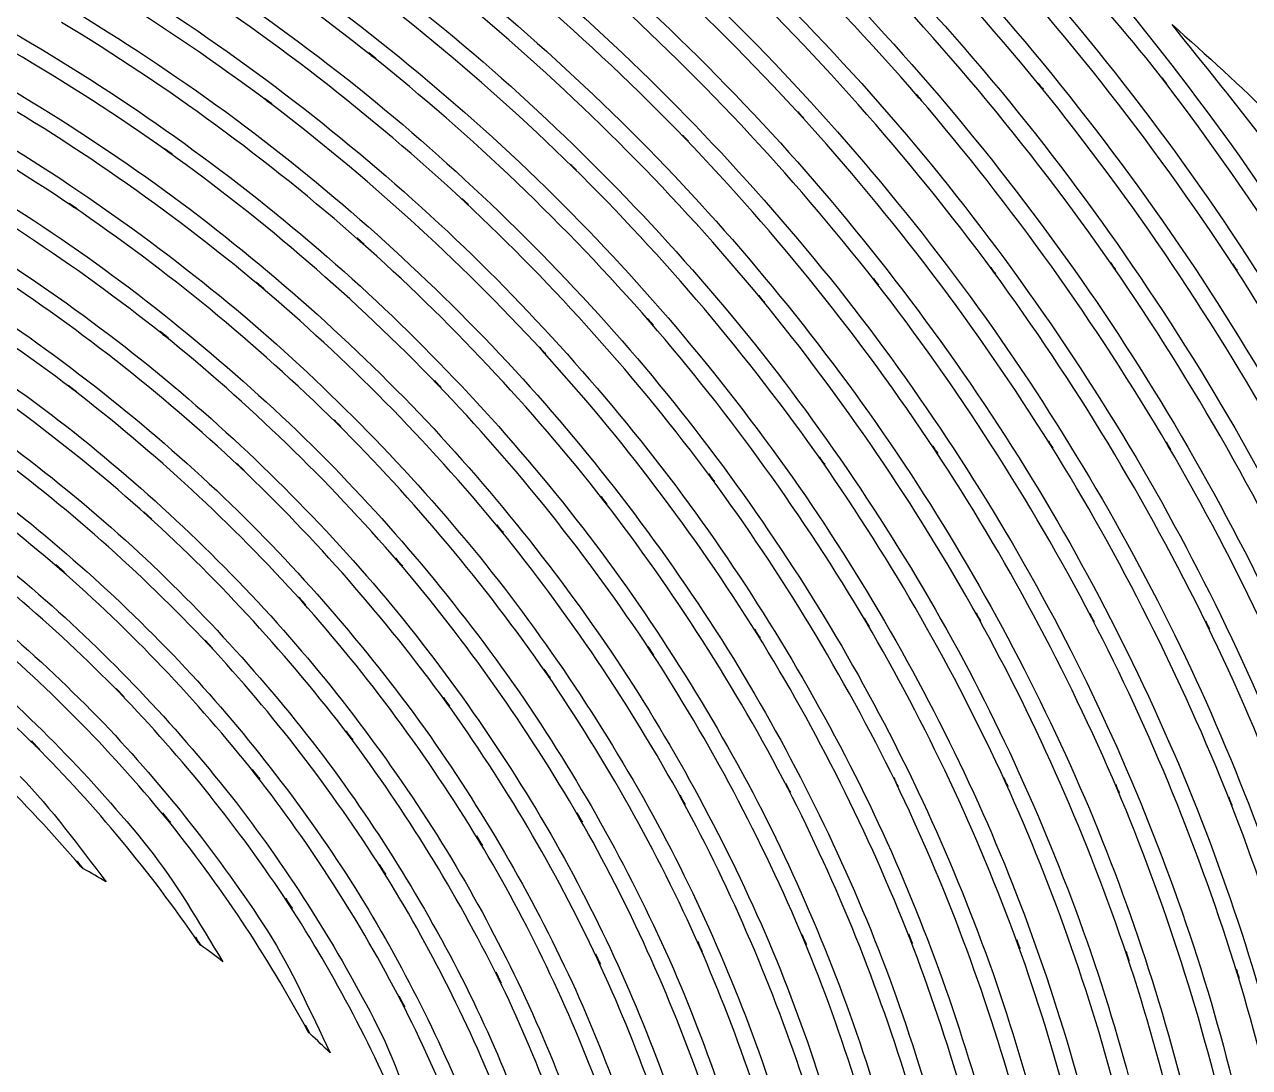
# Model space of a CAD drawing. Extents: x 1 to 151, y 102 to 252.
# Drawn here: x 92.57 to 125.09, y 202.79 to 230.48 of the extents above; entities that cross this region are included whole.
import ezdxf

# ---------------------------------------------------------------- set-up
doc = ezdxf.new("R2010")
doc.units = 0
doc.layers.add('Ebene_1', color=7, linetype='CONTINUOUS')

msp = doc.modelspace()

# ---------------------------------------------------------------- linework, layer by layer
at = {"layer": 'Ebene_1', "color": 7}
for p, q in [((123.03418, 230.478404), (123.03417, 230.478924)), ((101.8983, 229.578141), (101.71528, 229.724329)), ((101.80178, 229.641349), (101.8017, 229.641351)), ((119.61137, 228.766552), (119.48069, 228.927086)), ((122.89648, 228.90615), (122.77395, 229.06591)), ((122.82785, 228.9806), (122.82788, 228.9806)), ((116.3949, 228.462543), (116.25569, 228.623854)), ((119.53849, 228.841006), (119.53847, 228.841002)), ((99.137753, 228.371025), (98.944258, 228.516436)), ((99.033058, 228.435776), (99.033056, 228.435785)), ((116.31739, 228.537384), (116.3173, 228.537383)), ((113.25399, 227.997998), (113.10586, 228.160859)), ((113.17376, 228.071279), (113.17369, 228.071288)), ((110.19639, 227.379521), (110.03857, 227.542771)), ((110.10877, 227.455131), (110.10879, 227.455131)), ((96.494357, 227.036339), (96.290393, 227.18214)), ((96.386173, 227.09955), (96.386171, 227.099549)), ((107.22847, 226.610963), (107.06095, 226.775376)), ((107.13655, 226.686186), (107.13657, 226.686193)), ((93.972334, 225.582612), (93.7579, 225.727637)), ((104.3567, 225.698551), (104.17949, 225.864125)), ((104.26129, 225.772225), (104.2613, 225.772231)), ((93.857944, 225.645427), (93.857944, 225.645432)), ((101.58765, 224.648101), (101.40036, 224.814065)), ((101.48686, 224.722165), (101.48683, 224.722161)), ((121.52851, 223.985793), (121.40714, 224.161452)), ((121.46104, 224.066062), (121.46101, 224.066063)), ((124.75936, 223.952058), (124.64613, 224.125778)), ((115.25051, 223.556928), (115.11091, 223.736077)), ((118.35655, 223.852403), (118.22626, 224.02961)), ((118.28406, 223.93422), (118.28405, 223.934223)), ((124.69543, 224.033098), (124.69536, 224.033098)), ((98.927972, 223.465414), (98.729437, 223.632541)), ((98.820947, 223.539861), (98.820949, 223.539864)), ((115.17291, 223.639907), (115.17301, 223.639908)), ((112.21863, 223.102855), (112.06973, 223.283555)), ((112.13603, 223.186225), (112.13603, 223.186225)), ((109.26733, 222.496004), (109.10835, 222.678641)), ((109.17895, 222.580531), (109.17893, 222.580534)), ((96.382681, 222.157098), (96.173289, 222.324998)), ((96.270229, 222.231158), (96.27023, 222.231158)), ((106.40403, 221.740245), (106.23497, 221.92482)), ((106.31057, 221.82517), (106.31063, 221.825165)), ((93.957211, 220.72973), (93.736185, 220.898407)), ((93.837779, 220.804567), (93.837779, 220.80457)), ((103.63502, 220.842189), (103.45549, 221.029091)), ((103.53769, 220.926334), (103.53772, 220.926329)), ((100.96684, 219.807234), (100.77606, 219.996073)), ((100.86256, 219.892929), (100.86253, 219.892934)), ((116.81483, 219.092586), (116.6857, 219.287634)), ((116.7411, 219.184487), (116.74113, 219.184486)), ((119.87773, 219.227141), (119.75791, 219.419472)), ((119.80911, 219.317491), (119.80913, 219.317491)), ((122.99768, 219.19651), (122.886, 219.386512)), ((122.9325, 219.288022), (122.93258, 219.28802)), ((113.81662, 218.797107), (113.67742, 218.995256)), ((113.73672, 218.891335), (113.73672, 218.891337)), ((98.405653, 218.640841), (98.203626, 218.831623)), ((98.295136, 218.727313), (98.29514, 218.727311)), ((110.88971, 218.344981), (110.74081, 218.54623)), ((110.80561, 218.439206), (110.80561, 218.439201)), ((108.04204, 217.74161), (107.88266, 217.945962)), ((95.956916, 217.349587), (95.743258, 217.543082)), ((107.95206, 217.837388), (107.95204, 217.83739)), ((95.841358, 217.435672), (95.841362, 217.435667)), ((105.28033, 216.990508), (105.1101, 217.198739)), ((105.1857, 217.086286), (105.18573, 217.086288)), ((102.61097, 216.098654), (102.42988, 216.309988)), ((93.626834, 215.940441), (93.400768, 216.135875)), ((93.502362, 216.029239), (93.502362, 216.029241)), ((102.51058, 216.195598), (102.51054, 216.195594)), ((100.04086, 215.070685), (99.848138, 215.285508)), ((99.933838, 215.169565), (99.933836, 215.169565)), ((114.9962, 214.499508), (114.8694, 214.715105)), ((117.95402, 214.64298), (117.83653, 214.854701)), ((117.88543, 214.7438), (117.88542, 214.7438)), ((120.96699, 214.623208), (120.85881, 214.831439)), ((120.90381, 214.721702), (120.90379, 214.721698)), ((124.02689, 214.437076), (123.92799, 214.641041)), ((112.10073, 214.197046), (111.96385, 214.416909)), ((112.02205, 214.30058), (112.02203, 214.30058)), ((114.9229, 214.601102), (114.9229, 214.601102)), ((123.96869, 214.532854), (123.96869, 214.532856)), ((97.57661, 213.912043), (97.371482, 214.13113)), ((97.462612, 214.013251), (97.462607, 214.013251)), ((109.27591, 213.7391), (109.12895, 213.96323)), ((109.19255, 213.843797), (109.19251, 213.843797)), ((106.52821, 213.130696), (106.37, 213.359866)), ((106.4382, 213.238107), (106.43821, 213.238107)), ((95.2221, 212.630093), (95.005729, 212.852669)), ((95.102669, 212.731687), (95.10267, 212.731687)), ((103.86464, 212.377268), (103.69558, 212.610704)), ((103.76848, 212.487008), (103.76844, 212.487008)), ((101.29218, 211.482694), (101.11148, 211.721557)), ((92.984696, 211.229873), (92.755526, 211.457103)), ((101.18938, 211.594758), (101.18942, 211.594758)), ((92.857507, 211.33418), (92.857507, 211.33418)), ((98.816683, 210.453566), (98.62474, 210.697858)), ((98.70888, 210.566792), (98.708885, 210.566792)), ((115.7667, 210.247662), (115.65348, 210.48071)), ((118.678, 210.245724), (118.57408, 210.473731)), ((112.90961, 210.087128), (112.78669, 210.325603)), ((112.83709, 210.200354), (112.83711, 210.200354)), ((115.69918, 210.359338), (115.6992, 210.359338)), ((118.61518, 210.355461), (118.6152, 210.355461)), ((121.63433, 210.079372), (121.54013, 210.302338)), ((121.57773, 210.184458), (121.57773, 210.184458)), ((110.11341, 209.76916), (109.98002, 210.013841)), ((110.03552, 209.885103), (110.03551, 209.885103)), ((124.6291, 209.744731), (124.5434, 209.963042)), ((124.5767, 209.848652), (124.5767, 209.848652)), ((96.4455, 209.294924), (96.241535, 209.545033)), ((107.38556, 209.298025), (107.2417, 209.548523)), ((107.3018, 209.416681), (107.30176, 209.416681)), ((96.330725, 209.410865), (96.33072, 209.410865)), ((104.73363, 208.677601), (104.57891, 208.934302)), ((104.64371, 208.79936), (104.64363, 208.79936)), ((94.140624, 208.063768), (93.967681, 208.268896)), ((102.16425, 207.912927), (101.99906, 208.176221)), ((102.06966, 208.035463), (102.06965, 208.035463)), ((99.684501, 207.009047), (99.508068, 207.278545)), ((99.582518, 207.136623), (99.58252, 207.136623)), ((97.265624, 206.02296), (97.11362, 206.247866)), ((113.32761, 206.052431), (113.22059, 206.309132)), ((113.26169, 206.176517), (113.26171, 206.176517)), ((116.14124, 206.076082), (116.04424, 206.325801)), ((116.08144, 206.194738), (116.08154, 206.194738)), ((118.9999, 205.936488), (118.9119, 206.180006)), ((110.56523, 205.868631), (110.44852, 206.13231)), ((110.49422, 205.995431), (110.49423, 205.995431)), ((118.9449, 206.053594), (118.9448, 206.053594)), ((121.89492, 205.630929), (121.81542, 205.868631)), ((107.86327, 205.528948), (107.73648, 205.799609)), ((107.78648, 205.659624), (107.78647, 205.659624)), ((121.84412, 205.746485), (121.84412, 205.746485)), ((105.22838, 205.036487), (105.09111, 205.315678)), ((124.81823, 205.155531), (124.74723, 205.387801)), ((124.77203, 205.267981), (124.77213, 205.267981)), ((105.14621, 205.170266), (105.14618, 205.170266)), ((102.66723, 204.396673), (102.52027, 204.683619)), ((102.58037, 204.532004), (102.58033, 204.532004)), ((100.1537, 203.678145), (100.03078, 203.908478))]:
    msp.add_line(p, q, dxfattribs=at)
for points in [[(119.53847, 228.840989), (116.97284, 231.984187), (114.13341, 234.893456), (111.053, 237.533912)], [(114.10278, 237.158563), (117.04968, 234.438261), (119.77992, 231.490969), (122.21792, 228.305883)], [(110.59777, 236.746372), (113.63252, 234.132348), (116.42871, 231.253472), (118.95372, 228.14419)], [(116.3173, 228.537448), (113.74804, 231.507736), (110.9197, 234.243904), (107.86557, 236.713089)], [(129.18639, 230.367178), (126.931128, 232.61435), (124.535064, 234.715635), (122.01274, 236.65828)], [(95.377594, 236.128275), (98.513535, 234.325273), (101.48201, 232.245432), (104.2485, 229.914725)], [(107.43942, 235.908798), (110.44639, 233.464691), (113.22965, 230.757661), (115.75698, 227.820406)], [(101.8017, 229.641431), (99.026115, 231.840757), (96.059925, 233.787382), (92.937775, 235.458685)], [(113.1737, 228.07122), (110.60832, 230.873786), (107.79885, 233.442425), (104.77742, 235.746257)], [(104.37956, 234.927366), (107.35231, 232.647425), (110.11573, 230.107016), (112.6378, 227.336475)], [(122.82788, 228.98098), (121.14079, 231.174572), (119.17582, 233.125179), (117.21498, 235.075871)], [(92.686504, 234.584194), (95.756884, 232.928339), (98.67219, 231.001386), (101.39959, 228.826269)], [(110.10878, 227.455261), (107.55729, 230.091784), (104.77613, 232.496058), (101.79743, 234.63861)], [(84.230897, 234.071568), (87.372135, 232.877476), (90.399659, 231.403929), (93.278235, 229.669656)], [(99.033056, 228.435789), (96.303693, 230.482383), (93.397367, 232.281328), (90.347503, 233.809826)], [(101.42867, 233.80595), (104.3588, 231.685087), (107.09356, 229.306975), (109.60082, 226.699763)], [(124.69536, 224.033608), (122.47274, 227.427314), (119.95344, 230.616727), (117.16651, 233.56449)], [(107.13657, 226.686163), (104.60689, 229.162491), (101.86152, 231.407755), (98.932239, 233.395275)], [(90.127253, 232.926499), (93.126047, 231.410829), (95.98223, 229.629336), (98.663128, 227.604032)], [(121.46101, 224.065943), (119.21601, 227.289045), (116.6889, 230.306424), (113.90928, 233.08187)], [(116.62829, 232.831108), (119.37352, 229.913816), (121.85382, 226.758329), (124.04003, 223.401822)], [(120.1585, 232.873762), (122.80518, 229.860089), (125.21258, 226.64332), (127.30424, 223.220346)], [(98.591005, 232.551528), (101.47088, 230.584258), (104.16854, 228.363167), (106.65303, 225.915316)], [(118.28403, 223.934753), (116.02596, 226.98978), (113.50049, 229.837593), (110.73695, 232.444261)], [(113.39937, 232.328951), (116.13545, 229.583075), (118.62115, 226.599098), (120.82817, 223.412291)], [(96.386401, 227.099549), (93.709018, 229.001188), (90.867357, 230.658995), (87.893956, 232.052861)], [(104.2612, 225.772261), (101.76026, 228.093619), (99.056924, 230.186803), (96.182882, 232.026136)], [(115.17301, 223.639388), (112.91119, 226.528537), (110.39625, 229.210298), (107.65773, 231.652558)], [(110.25459, 231.672464), (112.9725, 229.094463), (115.45471, 226.279262), (117.67332, 223.260674)], [(87.704884, 231.162167), (90.626029, 229.77979), (93.416348, 228.137834), (96.044164, 226.256549)], [(95.870831, 231.17186), (98.695509, 229.350536), (101.35113, 227.27966), (103.80645, 224.984291)], [(112.13603, 223.186235), (109.87844, 225.913992), (107.382, 228.434659), (104.67582, 230.718184)], [(107.20288, 230.865138), (109.89505, 228.449425), (112.36585, 225.798543), (114.58709, 222.94387)], [(101.48734, 224.722161), (99.022974, 226.893352), (96.369961, 228.838892), (93.558199, 230.535925)], [(123.03417, 230.478924), (123.954577, 229.669976), (124.853849, 228.837293), (125.73108, 227.981716)], [(127.98051, 223.82823), (126.53152, 226.186961), (124.76581, 228.321215), (123.03418, 230.478404)], [(93.857951, 225.645532), (91.240791, 227.407073), (88.470718, 228.930201), (85.580714, 230.195955)], [(104.2485, 229.914725), (106.90758, 227.65672), (109.35926, 225.165331), (111.57455, 222.470797)], [(93.278235, 229.669656), (96.038528, 227.989633), (98.64208, 226.06508), (101.05836, 223.919875)], [(101.71528, 229.724329), (101.74658, 229.699409), (101.77048, 229.666329), (101.80178, 229.641349)], [(109.17893, 222.580614), (106.9352, 225.149446), (104.4666, 227.512476), (101.8017, 229.641431)], [(101.8017, 229.641351), (101.8319, 229.617411), (101.8681, 229.602141), (101.8983, 229.578141)], [(85.423662, 229.299341), (88.261541, 228.042947), (90.979771, 226.533644), (93.546956, 224.79002)], [(98.820599, 223.539864), (96.401467, 225.56582), (93.805593, 227.370426), (91.063357, 228.931353)], [(119.48069, 228.927086), (119.50259, 228.900226), (119.51669, 228.867896), (119.53849, 228.841006)], [(122.77395, 229.06591), (122.79445, 229.03916), (122.80735, 229.00738), (122.82785, 228.9806)], [(129.32062, 218.713731), (127.46472, 222.321703), (125.29189, 225.757582), (122.82788, 228.98098)], [(122.82788, 228.9806), (122.84848, 228.95379), (122.87598, 228.93299), (122.89648, 228.90615)], [(101.39959, 228.826269), (104.01846, 226.719587), (106.44264, 224.382411), (108.64459, 221.843005)], [(116.25569, 228.623854), (116.27889, 228.596984), (116.29419, 228.564284), (116.31739, 228.537384)], [(119.53847, 228.841002), (119.56047, 228.814042), (119.58937, 228.793552), (119.61137, 228.766552)], [(126.10644, 219.085983), (124.21045, 222.525929), (122.01274, 225.790431), (119.53847, 228.840989)], [(98.944258, 228.516436), (98.976268, 228.492326), (99.001098, 228.459956), (99.033058, 228.435776)], [(106.31063, 221.825169), (104.08714, 224.241605), (101.6519, 226.454224), (99.033056, 228.435789)], [(99.033056, 228.435785), (99.065956, 228.411115), (99.104906, 228.395765), (99.137753, 228.371025)], [(122.93258, 219.288085), (121.00634, 222.561483), (118.79264, 225.65662), (116.3173, 228.537448)], [(116.3173, 228.537383), (116.3409, 228.510163), (116.3714, 228.489803), (116.3949, 228.462543)], [(122.21792, 228.305883), (124.64313, 225.117852), (126.77937, 221.72059), (128.60287, 218.15419)], [(90.811659, 228.056942), (93.502884, 226.51073), (96.049188, 224.725711), (98.420776, 222.723232)], [(113.10586, 228.160859), (113.13116, 228.133129), (113.14846, 228.099059), (113.17376, 228.071279)], [(113.17369, 228.071288), (113.19819, 228.044518), (113.22949, 228.024828), (113.25399, 227.997998)], [(119.80914, 219.317424), (117.86178, 222.42692), (115.64137, 225.356175), (113.1737, 228.07122)], [(118.95372, 228.14419), (121.38772, 225.127488), (123.54782, 221.900117), (125.40962, 218.50047)], [(115.75698, 227.820406), (118.19077, 224.972152), (120.36594, 221.912435), (122.2567, 218.678066)], [(98.663128, 227.604032), (101.23373, 225.644027), (103.62287, 223.457231), (105.80227, 221.070188)], [(110.03857, 227.542771), (110.06457, 227.515771), (110.08277, 227.482181), (110.10877, 227.455131)], [(116.74112, 219.184616), (114.78086, 222.133393), (112.5616, 224.901536), (110.10878, 227.455261)], [(110.10879, 227.455131), (110.13569, 227.427351), (110.16959, 227.407351), (110.19639, 227.379521)], [(112.6378, 227.336475), (115.0634, 224.652089), (117.24441, 221.756546), (119.15536, 218.684269)], [(96.26977, 222.231158), (93.9022, 224.117949), (91.36974, 225.788005), (88.702531, 227.220145)], [(96.290393, 227.18214), (96.324773, 227.1576), (96.351853, 227.12417), (96.386173, 227.09955)], [(96.386171, 227.099549), (96.420291, 227.075319), (96.460291, 227.060659), (96.494357, 227.036339)], [(103.53795, 220.926329), (101.34374, 223.194131), (98.950335, 225.260363), (96.386401, 227.099549)], [(107.06095, 226.775376), (107.08885, 226.748006), (107.10875, 226.713616), (107.13655, 226.686186)], [(107.13657, 226.686193), (107.16487, 226.658443), (107.20017, 226.638773), (107.22847, 226.610963)], [(113.73672, 218.891307), (111.77358, 221.681206), (109.56499, 224.290137), (107.13657, 226.686163)], [(109.60082, 226.699763), (112.00903, 224.176034), (114.18667, 221.442234), (116.1083, 218.530715)], [(88.480414, 226.337978), (91.096935, 224.918662), (93.579206, 223.266121), (95.89875, 221.400565)], [(96.044164, 226.256549), (98.558582, 224.437823), (100.90402, 222.396386), (103.05263, 220.157389)], [(93.7579, 225.727637), (93.79372, 225.703397), (93.82218, 225.669757), (93.857944, 225.645427)], [(104.17949, 225.864125), (104.20959, 225.836105), (104.23129, 225.800315), (104.26129, 225.772225)], [(110.80551, 218.439231), (108.84732, 221.074189), (106.65758, 223.528305), (104.2612, 225.772261)], [(104.2613, 225.772231), (104.2908, 225.744841), (104.3272, 225.726001), (104.3567, 225.698551)], [(106.65303, 225.915316), (109.0375, 223.546554), (111.20454, 220.968754), (113.1291, 218.213134)], [(93.836649, 220.80467), (91.52732, 222.55811), (89.065112, 224.099444), (86.478416, 225.409769)], [(93.857944, 225.645432), (93.894104, 225.621092), (93.936234, 225.607042), (93.972334, 225.582612)], [(100.86254, 219.893034), (98.704726, 222.017107), (96.36108, 223.942499), (93.857951, 225.645532)], [(93.546956, 224.79002), (96.000064, 223.105287), (98.295344, 221.202582), (100.40652, 219.105384)], [(101.40036, 224.814065), (101.43196, 224.786125), (101.45536, 224.750185), (101.48686, 224.722165)], [(101.48683, 224.722161), (101.51823, 224.694531), (101.55633, 224.675801), (101.58765, 224.648101)], [(107.95255, 217.83739), (106.00777, 220.321405), (103.84434, 222.625301), (101.48734, 224.722161)], [(103.80645, 224.984291), (106.15704, 222.767045), (108.30355, 220.342978), (110.22086, 217.741999)], [(86.289931, 224.519748), (88.825313, 223.220518), (91.236935, 221.693828), (93.497322, 219.959629)], [(98.295083, 218.727311), (96.181174, 220.713275), (93.893001, 222.504374), (91.456843, 224.078082)], [(121.40714, 224.161452), (121.42804, 224.131392), (121.44024, 224.096162), (121.46104, 224.066062)], [(121.46101, 224.066063), (121.48101, 224.037323), (121.50851, 224.014563), (121.52851, 223.985793)], [(127.07236, 214.176381), (125.49921, 217.632916), (123.62139, 220.942342), (121.46101, 224.065943)], [(124.64613, 224.125778), (124.66533, 224.096428), (124.67623, 224.062488), (124.69543, 224.033098)], [(101.05836, 223.919875), (103.36915, 221.847912), (105.48849, 219.571884), (107.39172, 217.120026)], [(115.11091, 223.736077), (115.13441, 223.705937), (115.14951, 223.670097), (115.17291, 223.639907)], [(118.22626, 224.02961), (118.24836, 223.99962), (118.26196, 223.96425), (118.28406, 223.93422)], [(123.96867, 214.533386), (122.3569, 217.830029), (120.45494, 220.976238), (118.28403, 223.934753)], [(118.28405, 223.934223), (118.30575, 223.904863), (118.33495, 223.881813), (118.35655, 223.852403)], [(130.20666, 213.646931), (128.68092, 217.265699), (126.83678, 220.741727), (124.69536, 224.033608)], [(124.69536, 224.033098), (124.71426, 224.004248), (124.74046, 223.980938), (124.75936, 223.952058)], [(98.729437, 223.632541), (98.762717, 223.604521), (98.787737, 223.567961), (98.820947, 223.539861)], [(105.18538, 217.086288), (103.26153, 219.424337), (101.13179, 221.584145), (98.820599, 223.539864)], [(98.820949, 223.539864), (98.854339, 223.511904), (98.894659, 223.493454), (98.927972, 223.465414)], [(115.17301, 223.639908), (115.19641, 223.610038), (115.22721, 223.586838), (115.25051, 223.556928)], [(120.90379, 214.721178), (119.26279, 217.858529), (117.3452, 220.843336), (115.17301, 223.639388)], [(120.82817, 223.412291), (122.95006, 220.325997), (124.79286, 217.056929), (126.33483, 213.643709)], [(124.04003, 223.401822), (126.14511, 220.147357), (127.95635, 216.712285), (129.45246, 213.136513)], [(91.177323, 223.210653), (93.562793, 221.653366), (95.802236, 219.883602), (97.868599, 217.922698)], [(112.06973, 223.283555), (112.09473, 223.253195), (112.11103, 223.216625), (112.13603, 223.186225)], [(117.88542, 214.74381), (116.22448, 217.723865), (114.30047, 220.549314), (112.13603, 223.186235)], [(112.13603, 223.186225), (112.16103, 223.156025), (112.19373, 223.133105), (112.21863, 223.102855)], [(117.67332, 223.260674), (119.8052, 220.337426), (121.67135, 217.229857), (123.25093, 213.974863)], [(114.58709, 222.94387), (116.71909, 220.181525), (118.59992, 217.233861), (120.20697, 214.13656)], [(98.420776, 222.723232), (100.68464, 220.790807), (102.76886, 218.658044), (104.64984, 216.351088)], [(109.10835, 222.678641), (109.13485, 222.648181), (109.15255, 222.611051), (109.17895, 222.580531)], [(114.9229, 214.601182), (113.25048, 217.427179), (111.32836, 220.09792), (109.17893, 222.580614)], [(109.17893, 222.580534), (109.20583, 222.549764), (109.24053, 222.526834), (109.26733, 222.496004)], [(111.57455, 222.470797), (113.69821, 219.865856), (115.5837, 217.075768), (117.20955, 214.134233)], [(95.84094, 217.435666), (93.778068, 219.289055), (91.552182, 220.951923), (89.189216, 222.403324)], [(96.173289, 222.324998), (96.208459, 222.296818), (96.235139, 222.259438), (96.270229, 222.231158)], [(102.51008, 216.195594), (100.61573, 218.391385), (98.527652, 220.411369), (96.26977, 222.231158)], [(96.27023, 222.231158), (96.3054, 222.203128), (96.34758, 222.185218), (96.382681, 222.157098)], [(106.23497, 221.92482), (106.26317, 221.894), (106.28247, 221.85604), (106.31057, 221.82517)], [(112.02203, 214.300584), (110.34722, 216.974815), (108.43623, 219.493158), (106.31063, 221.825169)], [(106.31063, 221.825165), (106.33923, 221.794125), (106.37563, 221.771345), (106.40403, 221.740245)], [(108.64459, 221.843005), (110.75082, 219.392165), (112.63221, 216.75763), (114.26719, 213.970209)], [(88.937977, 221.52814), (91.249476, 220.092251), (93.425222, 218.449553), (95.439637, 216.620196)], [(95.89875, 221.400565), (98.108795, 219.602432), (100.15071, 217.60805), (102.00101, 215.441776)], [(93.736185, 220.898407), (93.772905, 220.870357), (93.801155, 220.832727), (93.837779, 220.804567)], [(99.932706, 215.169665), (98.074936, 217.228114), (96.035186, 219.11464), (93.836649, 220.80467)], [(93.837779, 220.80457), (93.875279, 220.7761), (93.919799, 220.75831), (93.957211, 220.72973)], [(103.45549, 221.029091), (103.48599, 220.997421), (103.50729, 220.958081), (103.53769, 220.926334)], [(103.53772, 220.926329), (103.56762, 220.895439), (103.60522, 220.873139), (103.63502, 220.842189)], [(109.19274, 213.843797), (107.52399, 216.369611), (105.63171, 218.74001), (103.53795, 220.926329)], [(105.80227, 221.070188), (107.88372, 218.768155), (109.75345, 216.283491), (111.38958, 213.646425)], [(93.502222, 216.029231), (91.497783, 217.754951), (89.341261, 219.294901), (87.057952, 220.629677)], [(103.05263, 220.157389), (105.10272, 217.998375), (106.95315, 215.658883), (108.58294, 213.167147)], [(93.497322, 219.959629), (95.646447, 218.289762), (97.638917, 216.42799), (99.451455, 214.397524)], [(100.77606, 219.996073), (100.80806, 219.964443), (100.83066, 219.924643), (100.86256, 219.892929)], [(100.86253, 219.892934), (100.89463, 219.861304), (100.93483, 219.838964), (100.96684, 219.807234)], [(106.43822, 213.238207), (104.78366, 215.619689), (102.91793, 217.847366), (100.86254, 219.893034)], [(86.834739, 219.748296), (89.068327, 218.425659), (91.176251, 216.901873), (93.13321, 215.196321)], [(97.463137, 214.013251), (95.649431, 215.939478), (93.664991, 217.697018), (91.533045, 219.263591)], [(116.6857, 219.287634), (116.7073, 219.255014), (116.7196, 219.217144), (116.7411, 219.184487)], [(121.57772, 210.184588), (120.23721, 213.323067), (118.619, 216.335011), (116.74112, 219.184616)], [(116.74113, 219.184486), (116.76293, 219.151726), (116.79313, 219.125396), (116.81483, 219.092586)], [(119.75791, 219.419472), (119.77811, 219.387132), (119.78901, 219.349872), (119.80911, 219.317491)], [(119.80913, 219.317491), (119.82923, 219.285371), (119.85773, 219.259301), (119.87773, 219.227141)], [(124.57671, 209.848584), (123.2726, 213.140615), (121.67722, 216.309461), (119.80914, 219.317424)], [(122.886, 219.386512), (122.9044, 219.355122), (122.9142, 219.319442), (122.9325, 219.288022)], [(127.60476, 209.34307), (126.34604, 212.790595), (124.78275, 216.118587), (122.93258, 219.288085)], [(122.93258, 219.28802), (122.95158, 219.25568), (122.97878, 219.22888), (122.99768, 219.19651)], [(100.40652, 219.105384), (102.41663, 217.085866), (104.23904, 214.888573), (105.85307, 212.540518)], [(113.67742, 218.995256), (113.70032, 218.962516), (113.71392, 218.924116), (113.73672, 218.891335)], [(113.73672, 218.891337), (113.76042, 218.857597), (113.79292, 218.830907), (113.81662, 218.797107)], [(118.6152, 210.355431), (117.2473, 213.340766), (115.61507, 216.197682), (113.73672, 218.891307)], [(98.203626, 218.831623), (98.237316, 218.799783), (98.261546, 218.759253), (98.295136, 218.727313)], [(103.76839, 212.487008), (102.13608, 214.728337), (100.30451, 216.816984), (98.295083, 218.727311)], [(98.29514, 218.727311), (98.3293, 218.695221), (98.37158, 218.673031), (98.405653, 218.640841)], [(110.74081, 218.54623), (110.76571, 218.51263), (110.78081, 218.47286), (110.80561, 218.439206)], [(116.1083, 218.530715), (117.94756, 215.718568), (119.53098, 212.747362), (120.8402, 209.652443)], [(119.15536, 218.684269), (120.98577, 215.715649), (122.54702, 212.589523), (123.82095, 209.343005)], [(122.2567, 218.678066), (124.07086, 215.548932), (125.6017, 212.264446), (126.83194, 208.86334)], [(91.221914, 218.407406), (93.304438, 216.858633), (95.240944, 215.123661), (97.008534, 213.223374)], [(115.6991, 210.359368), (114.31315, 213.19379), (112.67551, 215.89778), (110.80551, 218.439231)], [(110.80561, 218.439201), (110.83081, 218.405331), (110.86461, 218.378901), (110.88971, 218.344981)], [(113.1291, 218.213134), (114.96737, 215.555588), (116.56317, 212.738776), (117.89783, 209.795915)], [(97.868599, 217.922698), (99.830791, 216.037722), (101.6172, 213.97821), (103.20735, 211.770028)], [(107.88266, 217.945962), (107.90916, 217.912002), (107.92566, 217.871412), (107.95206, 217.837388)], [(95.10265, 212.731677), (93.33984, 214.532057), (91.416741, 216.168093), (89.355969, 217.618293)], [(95.743258, 217.543082), (95.779308, 217.510492), (95.805428, 217.468382), (95.841358, 217.435672)], [(107.95204, 217.83739), (107.97914, 217.80283), (108.01504, 217.77624), (108.04204, 217.74161)], [(112.83762, 210.200354), (111.44184, 212.887504), (109.80721, 215.443764), (107.95255, 217.83739)], [(110.22086, 217.741999), (112.04978, 215.235813), (113.64908, 212.570208), (115.00045, 209.777303)], [(101.189, 211.594757), (99.586883, 213.700049), (97.797229, 215.655028), (95.84094, 217.435666)], [(95.841362, 217.435667), (95.877162, 217.403497), (95.921212, 217.381867), (95.956916, 217.349587)], [(105.1101, 217.198739), (105.1388, 217.163709), (105.1571, 217.121399), (105.1857, 217.086286)], [(110.03516, 209.885103), (108.63879, 212.426815), (107.01554, 214.836821), (105.18538, 217.086288)], [(105.18573, 217.086288), (105.21433, 217.051568), (105.25183, 217.025318), (105.28033, 216.990508)], [(107.39172, 217.120026), (109.20469, 214.759233), (110.80046, 212.239322), (112.16046, 209.591564)], [(89.073308, 216.753198), (91.084343, 215.3192), (92.959055, 213.703609), (94.675352, 211.927461)], [(95.439637, 216.620196), (97.349219, 214.862398), (99.0939, 212.934104), (100.65353, 210.859555)], [(102.42988, 216.309988), (102.46028, 216.274498), (102.48018, 216.231178), (102.51058, 216.195598)], [(104.64984, 216.351088), (106.43742, 214.132663), (108.02023, 211.75769), (109.37979, 209.254207)], [(93.400768, 216.135875), (93.437948, 216.103645), (93.465308, 216.061605), (93.502362, 216.029239)], [(98.708745, 210.566782), (97.1429, 212.542524), (95.4009, 214.371093), (93.502222, 216.029231)], [(93.502362, 216.029241), (93.541072, 215.995911), (93.588242, 215.973911), (93.626834, 215.940441)], [(107.3013, 209.416681), (105.91224, 211.816413), (104.30906, 214.085419), (102.51008, 216.195594)], [(102.51054, 216.195594), (102.54094, 216.160284), (102.58064, 216.134044), (102.61097, 216.098654)], [(92.857511, 211.33418), (91.151837, 213.01438), (89.296197, 214.534801), (87.312471, 215.8753)], [(99.848138, 215.285508), (99.880288, 215.249658), (99.901808, 215.205528), (99.933838, 215.169565)], [(102.00101, 215.441776), (103.75605, 213.361503), (105.31773, 211.125919), (106.66854, 208.76291)], [(93.13321, 215.196321), (94.983044, 213.560076), (96.678437, 211.7581), (98.199362, 209.81259)], [(104.6425, 208.79946), (103.26888, 211.06142), (101.69285, 213.193735), (99.932706, 215.169665)], [(99.933836, 215.169565), (99.966446, 215.133435), (100.008356, 215.106925), (100.04086, 215.070685)], [(114.8694, 214.715105), (114.8907, 214.678855), (114.9017, 214.637405), (114.9229, 214.601102)], [(117.83653, 214.854701), (117.85613, 214.819301), (117.86583, 214.779241), (117.88543, 214.7438)], [(121.84412, 205.746495), (120.7959, 208.857799), (119.47131, 211.869147), (117.88542, 214.74381)], [(117.88542, 214.7438), (117.90522, 214.70822), (117.93432, 214.67861), (117.95402, 214.64298)], [(120.85881, 214.831439), (120.87711, 214.796299), (120.88561, 214.756879), (120.90381, 214.721702)], [(120.90379, 214.721698), (120.92189, 214.687058), (120.94889, 214.657878), (120.96699, 214.623208)], [(124.77213, 205.267461), (123.76696, 208.527836), (122.47268, 211.69165), (120.90379, 214.721178)], [(123.92799, 214.641041), (123.94489, 214.606321), (123.95189, 214.567601), (123.96869, 214.532854)], [(96.33074, 209.410875), (94.810039, 211.260324), (93.12341, 212.966128), (91.29057, 214.506885)], [(99.451455, 214.397524), (101.1667, 212.449879), (102.70031, 210.350184), (104.03407, 208.123873)], [(111.96385, 214.416909), (111.98685, 214.380029), (111.99915, 214.337519), (112.02205, 214.30058)], [(116.08154, 206.194742), (114.97435, 209.013163), (113.61626, 211.725933), (112.02203, 214.300584)], [(112.02203, 214.30058), (112.04513, 214.26376), (112.07773, 214.23392), (112.10073, 214.197046)], [(118.9448, 206.053674), (117.86266, 209.017565), (116.51712, 211.878144), (114.9229, 214.601182)], [(114.9229, 214.601102), (114.9442, 214.565092), (114.975, 214.535562), (114.9962, 214.499508)], [(127.71991, 204.61978), (126.7672, 208.02957), (125.51174, 211.347122), (123.96867, 214.533386)], [(123.96869, 214.532856), (123.98509, 214.499226), (124.01049, 214.470736), (124.02689, 214.437076)], [(97.371482, 214.13113), (97.405472, 214.09477), (97.428752, 214.04973), (97.462612, 214.013251)], [(97.462607, 214.013251), (97.497517, 213.976171), (97.541827, 213.949241), (97.57661, 213.912043)], [(102.07018, 208.035463), (100.71966, 210.164209), (99.178249, 212.165382), (97.463137, 214.013251)], [(114.26719, 213.970209), (115.82524, 211.285109), (117.13794, 208.465774), (118.19021, 205.545234)], [(117.20955, 214.134233), (118.75996, 211.298882), (120.05241, 208.330384), (121.07208, 205.264104)], [(120.20697, 214.13656), (121.74178, 211.147988), (123.00496, 208.027892), (123.98342, 204.813908)], [(123.25093, 213.974863), (124.76172, 210.83043), (125.98773, 207.55748), (126.9157, 204.194648)], [(90.947377, 213.664648), (92.732022, 212.143652), (94.3713, 210.46152), (95.847179, 208.6396)], [(109.12895, 213.96323), (109.15375, 213.92545), (109.16785, 213.88164), (109.19255, 213.843797)], [(109.19251, 213.843797), (109.21711, 213.806497), (109.25131, 213.776467), (109.27591, 213.7391)], [(113.26194, 206.176517), (112.13883, 208.849577), (110.77731, 211.415841), (109.19274, 213.843797)], [(111.38958, 213.646425), (112.94564, 211.109149), (114.2688, 208.436812), (115.3444, 205.661564)], [(106.37, 213.359866), (106.3965, 213.321496), (106.4119, 213.276556), (106.4382, 213.238107)], [(97.008534, 213.223374), (98.676976, 211.402701), (100.17455, 209.433132), (101.48373, 207.339424)], [(106.43821, 213.238107), (106.46491, 213.199677), (106.50161, 213.169207), (106.52821, 213.130696)], [(110.49424, 205.995531), (109.36358, 208.527563), (108.00666, 210.951503), (106.43822, 213.238207)], [(108.58294, 213.167147), (110.12838, 210.77459), (111.45396, 208.24759), (112.54396, 205.616196)], [(94.061901, 208.131627), (92.592409, 209.861397), (90.966548, 211.451755), (89.203977, 212.882138)], [(95.005729, 212.852669), (95.041819, 212.815529), (95.066729, 212.768969), (95.102669, 212.731687)], [(99.5825, 207.136613), (98.263511, 209.135014), (96.764407, 211.007963), (95.10265, 212.731677)], [(95.10267, 212.731687), (95.13931, 212.694267), (95.1856, 212.667657), (95.2221, 212.630093)], [(103.69558, 212.610704), (103.72368, 212.571844), (103.74048, 212.525954), (103.76848, 212.487008)], [(107.78641, 205.659624), (106.65667, 208.052606), (105.31237, 210.337972), (103.76839, 212.487008)], [(103.76844, 212.487008), (103.79714, 212.447608), (103.83604, 212.416768), (103.86464, 212.377268)], [(105.85307, 212.540518), (107.38113, 210.288106), (108.70062, 207.901582), (109.79703, 205.410292)], [(94.675352, 211.927461), (96.290268, 210.228711), (97.744633, 208.384785), (99.021424, 206.419256)], [(101.11148, 211.721557), (101.14148, 211.681877), (101.15958, 211.634537), (101.18938, 211.594758)], [(103.20735, 211.770028), (104.70997, 209.653334), (106.01539, 207.404163), (107.10943, 205.050447)], [(92.755526, 211.457103), (92.793386, 211.419503), (92.819816, 211.371943), (92.857507, 211.33418)], [(105.14575, 205.170265), (104.02517, 207.42813), (102.70124, 209.578133), (101.189, 211.594757)], [(101.18942, 211.594758), (101.22022, 211.554338), (101.26152, 211.523228), (101.29218, 211.482694)], [(92.857507, 211.33418), (92.896657, 211.29562), (92.945707, 211.2686), (92.984696, 211.229873)], [(97.19389, 206.099738), (95.912466, 207.974555), (94.46166, 209.726989), (92.857511, 211.33418)], [(100.65353, 210.859555), (102.12335, 208.87409), (103.40693, 206.757872), (104.49046, 204.537821)], [(92.46005, 210.514058), (93.304, 209.65518), (94.000906, 208.671604), (94.737395, 207.720208)], [(98.62474, 210.697858), (98.6569, 210.656958), (98.67689, 210.607818), (98.70888, 210.566792)], [(102.58019, 204.531994), (101.47718, 206.657915), (100.1818, 208.67809), (98.708745, 210.566782)], [(98.708885, 210.566792), (98.741325, 210.525862), (98.784395, 210.494622), (98.816683, 210.453566)], [(115.65348, 210.48071), (115.67238, 210.44174), (115.68038, 210.39836), (115.69918, 210.359338)], [(118.57408, 210.473731), (118.59138, 210.435671), (118.59798, 210.393561), (118.61518, 210.355461)], [(112.78669, 210.325603), (112.80739, 210.285523), (112.81649, 210.240493), (112.83709, 210.200354)], [(112.83711, 210.200354), (112.85781, 210.160504), (112.88901, 210.127044), (112.90961, 210.087128)], [(116.08322, 202.15035), (115.24572, 204.925961), (114.15972, 207.620096), (112.83762, 210.200354)], [(118.88886, 201.875066), (118.08248, 204.793205), (117.01535, 207.632756), (115.6991, 210.359368)], [(115.6992, 210.359338), (115.7183, 210.320188), (115.7476, 210.286858), (115.7667, 210.247662)], [(118.6152, 210.355461), (118.6328, 210.317061), (118.6605, 210.284161), (118.678, 210.245724)], [(121.72197, 201.435282), (120.95556, 204.495928), (119.916, 207.481056), (118.6152, 210.355431)], [(121.54013, 210.302338), (121.55633, 210.264298), (121.56173, 210.222528), (121.57773, 210.184458)], [(124.5732, 200.825098), (123.85617, 204.0283), (122.85387, 207.160517), (121.57772, 210.184588)], [(121.57773, 210.184458), (121.59333, 210.147788), (121.61873, 210.116068), (121.63433, 210.079372)], [(98.199362, 209.81259), (99.628371, 207.953896), (100.88206, 205.968003), (101.94672, 203.879394)], [(109.98002, 210.013841), (110.00242, 209.972731), (110.01312, 209.926271), (110.03552, 209.885103)], [(113.31138, 202.258536), (112.45185, 204.894749), (111.35579, 207.447099), (110.03516, 209.885103)], [(110.03551, 209.885103), (110.05801, 209.844203), (110.09111, 209.810133), (110.11341, 209.76916)], [(115.00045, 209.777303), (116.28349, 207.090601), (117.32049, 204.293681), (118.10064, 201.420189)], [(117.89783, 209.795915), (119.16635, 206.96257), (120.17703, 204.021033), (120.91852, 201.006444)], [(124.5434, 209.963042), (124.558, 209.926012), (124.5622, 209.885712), (124.5767, 209.848652)], [(124.5767, 209.848652), (124.591, 209.812522), (124.6148, 209.780892), (124.6291, 209.744731)], [(127.4357, 200.042778), (126.77704, 203.390388), (125.82022, 206.671796), (124.57671, 209.848584)], [(96.241535, 209.545033), (96.275545, 209.503323), (96.296895, 209.452723), (96.330725, 209.410865)], [(107.2417, 209.548523), (107.2658, 209.506553), (107.2778, 209.458733), (107.3018, 209.416681)], [(110.58335, 202.206576), (109.71, 204.704459), (108.61207, 207.117781), (107.3013, 209.416681)], [(107.30176, 209.416681), (107.32606, 209.374701), (107.36136, 209.340091), (107.38556, 209.298025)], [(112.16046, 209.591564), (113.44735, 207.050515), (114.50147, 204.39859), (115.31066, 201.667582)], [(120.8402, 209.652443), (122.08623, 206.670062), (123.06163, 203.581848), (123.75542, 200.424795)], [(96.33072, 209.410865), (96.36534, 209.368765), (96.41106, 209.337165), (96.4455, 209.294924)], [(100.09478, 203.753768), (99.016824, 205.751444), (97.757364, 207.645456), (96.33074, 209.410875)], [(109.37979, 209.254207), (110.66407, 206.854098), (111.72709, 204.342485), (112.55714, 201.74979)], [(123.82095, 209.343005), (125.03557, 206.20961), (125.96615, 202.973926), (126.60355, 199.67447)], [(104.57891, 208.934302), (104.60471, 208.891472), (104.61801, 208.842282), (104.64371, 208.79936)], [(107.90516, 201.997672), (107.02694, 204.359749), (105.93526, 206.636234), (104.6425, 208.79946)], [(104.64363, 208.79936), (104.66993, 208.75614), (104.70753, 208.72092), (104.73363, 208.677601)], [(95.847179, 208.6396), (96.603458, 207.688879), (97.203296, 206.631592), (97.837577, 205.596808)], [(106.66854, 208.76291), (107.9416, 206.500624), (109.00525, 204.126745), (109.84744, 201.671072)], [(93.967681, 208.268896), (94.003501, 208.226336), (94.026291, 208.174356), (94.061911, 208.131627)], [(94.087881, 208.094017), (94.078881, 208.106277), (94.071681, 208.119897), (94.061901, 208.131627)], [(94.061911, 208.131627), (94.079051, 208.111457), (94.098741, 208.093777), (94.118521, 208.076177)], [(101.99906, 208.176221), (102.02706, 208.131701), (102.04176, 208.080101), (102.06966, 208.035463)], [(104.03407, 208.123873), (105.28767, 205.996494), (106.34273, 203.758827), (107.18815, 201.438801)], [(94.118521, 208.076177), (94.108301, 208.082077), (94.098111, 208.088097), (94.087881, 208.094017)], [(94.737395, 207.720208), (94.541489, 207.839282), (94.338983, 207.948393), (94.140624, 208.063768)], [(102.06965, 208.035463), (102.09735, 207.991793), (102.13675, 207.956703), (102.16425, 207.912927)], [(105.28785, 201.63346), (104.41325, 203.861797), (103.3367, 206.004396), (102.07018, 208.035463)], [(99.508068, 207.278545), (99.537378, 207.233735), (99.553408, 207.181555), (99.582518, 207.136623)], [(101.48373, 207.339424), (102.71014, 205.342268), (103.74938, 203.236214), (104.58973, 201.048322)], [(102.73426, 201.118108), (101.87093, 203.217419), (100.81662, 205.232011), (99.5825, 207.136613)], [(99.58252, 207.136623), (99.61258, 207.091083), (99.65463, 207.054713), (99.684501, 207.009047)], [(97.11362, 206.247866), (97.14516, 206.201246), (97.16257, 206.146506), (97.19389, 206.099738)], [(99.021424, 206.419256), (99.676254, 205.39128), (100.15394, 204.267929), (100.68843, 203.173662)], [(113.22059, 206.309132), (113.23839, 206.266322), (113.24399, 206.219382), (113.26169, 206.176517)], [(113.26171, 206.176517), (113.27991, 206.133247), (113.30961, 206.095757), (113.32761, 206.052431)], [(115.72386, 198.248658), (115.14429, 200.960343), (114.32054, 203.613585), (113.26194, 206.176517)], [(116.04424, 206.325801), (116.06074, 206.283391), (116.06504, 206.237191), (116.08144, 206.194738)], [(118.46785, 197.849259), (117.92524, 200.697446), (117.12675, 203.490268), (116.08154, 206.194742)], [(116.08154, 206.194738), (116.09774, 206.153438), (116.12514, 206.117418), (116.14124, 206.076082)], [(118.9119, 206.180006), (118.9268, 206.138976), (118.9301, 206.094656), (118.9449, 206.053594)], [(97.19389, 206.099738), (97.20926, 206.077248), (97.2275, 206.057038), (97.24585, 206.036918)], [(97.21638, 206.057858), (97.20858, 206.071638), (97.20272, 206.086538), (97.19389, 206.099738)], [(97.24585, 206.036918), (97.23615, 206.044018), (97.22612, 206.050758), (97.21638, 206.057858)], [(97.837577, 205.596808), (97.648519, 205.740959), (97.457623, 205.882535), (97.265624, 206.02296)], [(110.44852, 206.13231), (110.46802, 206.08822), (110.47492, 206.03958), (110.49422, 205.995431)], [(110.49423, 205.995431), (110.51403, 205.951111), (110.54553, 205.913021), (110.56523, 205.868631)], [(113.00541, 198.481028), (112.39797, 201.057086), (111.55772, 203.571901), (110.49424, 205.995531)], [(121.2299, 197.284365), (120.73301, 200.270295), (119.96851, 203.204934), (118.9448, 206.053674)], [(118.9448, 206.053594), (118.9596, 206.012994), (118.9851, 205.977134), (118.9999, 205.936488)], [(121.81542, 205.868631), (121.82872, 205.828881), (121.83092, 205.786261), (121.84412, 205.746485)], [(107.73648, 205.799609), (107.75748, 205.754629), (107.76558, 205.704679), (107.78648, 205.659624)], [(110.32046, 198.552664), (109.69374, 200.994065), (108.84629, 203.37276), (107.78641, 205.659624)], [(107.78647, 205.659624), (107.80807, 205.613844), (107.84177, 205.574814), (107.86327, 205.528948)], [(112.54396, 205.616196), (113.57032, 203.095008), (114.3653, 200.486072), (114.9198, 197.820951)], [(115.3444, 205.661564), (116.3589, 203.000024), (117.12991, 200.252242), (117.64928, 197.451799)], [(118.19021, 205.545234), (119.18428, 202.740151), (119.92319, 199.851305), (120.39853, 196.91358)], [(124.00087, 196.55064), (123.55866, 199.674416), (122.83723, 202.752033), (121.84412, 205.746495)], [(121.84412, 205.746485), (121.85762, 205.706535), (121.88152, 205.670915), (121.89492, 205.630929)], [(105.09111, 205.315678), (105.11401, 205.269058), (105.12341, 205.216968), (105.14621, 205.170266)], [(109.79703, 205.410292), (110.82627, 203.028273), (111.63535, 200.557808), (112.21591, 198.028794)], [(121.07208, 205.264104), (122.0376, 202.313707), (122.7351, 199.282939), (123.15748, 196.20746)], [(124.74723, 205.387801), (124.75913, 205.348721), (124.76023, 205.307091), (124.77203, 205.267981)], [(124.77213, 205.267981), (124.78413, 205.229181), (124.80643, 205.194351), (124.81823, 205.155531)], [(126.77378, 195.64391), (126.39538, 198.905178), (125.7254, 202.125829), (124.77213, 205.267461)], [(107.67747, 198.462315), (107.04049, 200.77109), (106.19366, 203.016538), (105.14575, 205.170265)], [(105.14618, 205.170266), (105.16948, 205.123276), (105.20528, 205.083566), (105.22838, 205.036487)], [(107.10943, 205.050447), (108.13364, 202.803744), (108.94941, 200.468114), (109.5477, 198.072612)], [(102.52027, 204.683619), (102.54517, 204.635149), (102.55567, 204.580579), (102.58037, 204.532004)], [(104.49046, 204.537821), (105.50159, 202.42299), (106.3154, 200.220082), (106.92253, 197.955893)], [(123.98342, 204.813908), (124.91078, 201.71773), (125.55846, 198.544966), (125.91837, 195.33266)], [(105.08516, 198.21685), (104.44636, 200.394757), (103.60834, 202.508505), (102.58019, 204.531994)], [(102.58033, 204.532004), (102.60503, 204.484324), (102.64263, 204.444464), (102.66723, 204.396673)], [(100.03078, 203.908478), (100.05708, 203.859128), (100.06868, 203.803234), (100.09478, 203.753758)], [(100.11068, 203.715378), (100.10468, 203.728008), (100.10168, 203.741488), (100.09478, 203.753768)], [(100.09478, 203.753758), (100.10588, 203.733208), (100.11978, 203.714448), (100.13358, 203.695598)], [(100.13358, 203.695598), (100.12658, 203.702398), (100.11818, 203.708618), (100.11068, 203.715378)], [(100.68843, 203.173662), (100.5101, 203.341779), (100.33546, 203.513696), (100.1537, 203.678145)], [(101.94672, 203.879394), (102.49059, 202.788377), (102.85946, 201.625327), (103.26512, 200.476756)]]:
    msp.add_open_spline(points, degree=3, dxfattribs=at)

doc.saveas('drawing.dxf')
